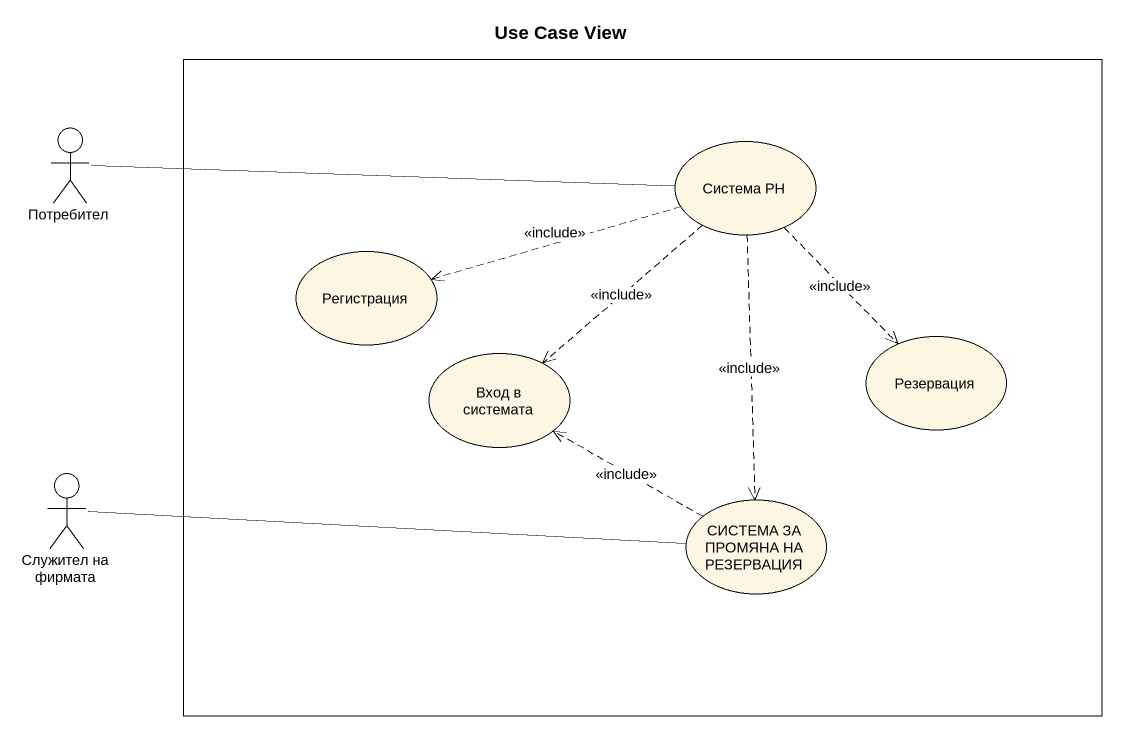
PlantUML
@startuml
title Use Case View
rectangle " " as rectangle1 {
  usecase "Система РН" as Система_РН
  usecase Регистрация
  usecase "Вход в системата" as Вход_в_системата
  usecase Резервация
  usecase "СИСТЕМА ЗА ПРОМЯНА НА РЕЗЕРВАЦИЯ" as СИСТЕМА_ЗА_ПРОМЯНА_НА
}
actor Потребител
actor "Служител на фирмата" as Служител_на_фирмата
Потребител -right- Система_РН
Система_РН .left.> Регистрация : <<include>>
Система_РН ..> Вход_в_системата : <<include>>
Система_РН ..> Резервация : <<include>>
Система_РН ..> СИСТЕМА_ЗА_ПРОМЯНА_НА : <<include>>
Служител_на_фирмата -right- СИСТЕМА_ЗА_ПРОМЯНА_НА
СИСТЕМА_ЗА_ПРОМЯНА_НА .left.> Вход_в_системата : <<include>>
@enduml
